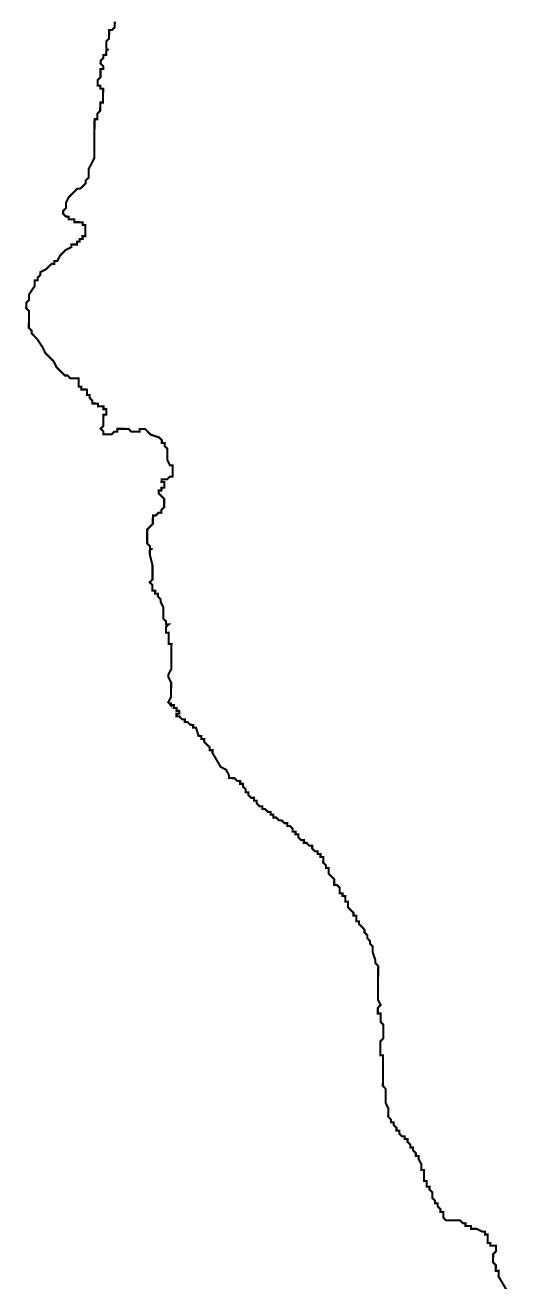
# Model space of a CAD drawing. Header units: metres. Extents: x 290190 to 339802, y 1811045 to 1991312.
# Drawn here: x 302324 to 303022, y 1940691 to 1942510 of the extents above; entities that cross this region are included whole.
import ezdxf

# ---------------------------------------------------------------- set-up
doc = ezdxf.new("R2010")
doc.units = ezdxf.units.M
doc.header["$MEASUREMENT"] = 0
doc.layers.add('HAZARDS LINE', color=1, linetype='Continuous')

msp = doc.modelspace()

# ---------------------------------------------------------------- linework, layer by layer
at = {"layer": 'HAZARDS LINE', "lineweight": 18}
msp.add_lwpolyline([(303021, 1940679, 3.02, 3.02, 0), (303009, 1940699.2, 3.02, 3.02, 0), (303009.1, 1940707.3, 3.02, 3.02, 0), (303005, 1940707.3, 3.02, 3.02, 0), (303005.1, 1940715.4, 3.02, 3.02, 0), (303001.1, 1940719.5, 3.02, 3.02, 0), (303001.1, 1940723.5, 3.02, 3.02, 0), (303001.2, 1940727.5, 3.02, 3.02, 0), (303001.2, 1940731.6, 3.02, 3.02, 0), (303005.3, 1940735.6, 3.02, 3.02, 0), (303005.3, 1940739.6, 3.02, 3.02, 0), (303005.3, 1940743.6, 3.02, 3.02, 0), (303001.3, 1940743.7, 3.02, 3.02, 0), (302997.3, 1940743.7, 3.02, 3.02, 0), (302997.3, 1940747.7, 3.02, 3.02, 0), (302993.3, 1940747.8, 3.02, 3.02, 0), (302993.3, 1940751.8, 3.02, 3.02, 0), (302993.3, 1940755.8, 3.02, 3.02, 0), (302993.3, 1940759.9, 3.02, 3.02, 0), (302989.3, 1940759.9, 3.02, 3.02, 0), (302989.3, 1940763.9, 3.02, 3.02, 0), (302985.3, 1940764, 3.02, 3.02, 0), (302977.3, 1940768.1, 3.02, 3.02, 0), (302969.2, 1940768.1, 3.02, 3.02, 0), (302969.2, 1940772.1, 3.02, 3.02, 0), (302965.2, 1940772.2, 3.02, 3.02, 0), (302961.2, 1940772.2, 3.02, 3.02, 0), (302961.2, 1940776.2, 3.02, 3.02, 0), (302957.2, 1940776.3, 3.02, 3.02, 0), (302953.2, 1940780.3, 3.02, 3.02, 0), (302949.1, 1940780.4, 3.02, 3.02, 0), (302945.1, 1940780.4, 3.02, 3.02, 0), (302941.1, 1940780.4, 3.02, 3.02, 0), (302937, 1940780.5, 3.02, 3.02, 0), (302933, 1940780.5, 3.02, 3.02, 0), (302929, 1940784.6, 3.02, 3.02, 0), (302929, 1940788.6, 3.02, 3.02, 0), (302929.1, 1940792.6, 3.02, 3.02, 0), (302925, 1940792.6, 3.02, 3.02, 0), (302925.1, 1940796.7, 3.02, 3.02, 0), (302921.1, 1940800.7, 3.02, 3.02, 0), (302921.1, 1940804.8, 3.02, 3.02, 0), (302917.1, 1940804.8, 3.02, 3.02, 0), (302917.1, 1940808.8, 3.02, 3.02, 0), (302913.1, 1940812.9, 3.02, 3.02, 0), (302913.1, 1940816.9, 3.02, 3.02, 0), (302913.1, 1940821, 3.02, 3.02, 0), (302909.1, 1940825, 3.02, 3.02, 0), (302909.2, 1940829.1, 3.02, 3.02, 0), (302905.1, 1940829.1, 3.02, 3.02, 0), (302905.2, 1940833.1, 3.02, 3.02, 0), (302905.2, 1940837.2, 3.02, 3.02, 0), (302901.2, 1940837.2, 3.02, 3.02, 0), (302901.2, 1940841.2, 3.02, 3.02, 0), (302901.2, 1940845.3, 3.02, 3.02, 0), (302901.3, 1940849.3, 3.02, 3.02, 0), (302901.3, 1940853.3, 3.02, 3.02, 0), (302897.3, 1940853.4, 3.02, 3.02, 0), (302897.3, 1940857.4, 3.02, 3.02, 0), (302897.3, 1940861.4, 3.02, 3.02, 0), (302893.3, 1940869.5, 3.02, 3.02, 0), (302893.4, 1940873.6, 3.02, 3.02, 0), (302889.3, 1940873.6, 3.02, 3.02, 0), (302889.4, 1940877.6, 3.02, 3.02, 0), (302885.4, 1940881.7, 3.02, 3.02, 0), (302885.4, 1940885.7, 3.02, 3.02, 0), (302881.4, 1940885.8, 3.02, 3.02, 0), (302881.4, 1940889.8, 3.02, 3.02, 0), (302877.4, 1940893.9, 3.02, 3.02, 0), (302877.4, 1940897.9, 3.02, 3.02, 0), (302873.4, 1940897.9, 3.02, 3.02, 0), (302873.4, 1940902, 3.02, 3.02, 0), (302869.4, 1940902, 3.02, 3.02, 0), (302865.4, 1940906, 3.02, 3.02, 0), (302865.4, 1940910.1, 3.02, 3.02, 0), (302861.4, 1940910.1, 3.02, 3.02, 0), (302861.4, 1940914.1, 3.02, 3.02, 0), (302857.4, 1940918.2, 3.02, 3.02, 0), (302857.4, 1940922.2, 3.02, 3.02, 0), (302853.4, 1940922.3, 3.02, 3.02, 0), (302853.4, 1940926.3, 3.02, 3.02, 0), (302849.4, 1940930.4, 3.02, 3.02, 0), (302849.5, 1940934.4, 3.02, 3.02, 0), (302849.5, 1940938.4, 3.02, 3.02, 0), (302849.5, 1940942.5, 3.02, 3.02, 0), (302845.6, 1940950.6, 3.02, 3.02, 0), (302845.6, 1940954.6, 3.02, 3.02, 0), (302845.6, 1940958.6, 3.02, 3.02, 0), (302845.7, 1940962.7, 3.02, 3.02, 0), (302845.7, 1940966.7, 3.02, 3.02, 0), (302845.7, 1940970.7, 3.02, 3.02, 0), (302841.7, 1940974.8, 3.02, 3.02, 0), (302841.9, 1940995, 3.02, 3.02, 0), (302841.9, 1940999, 3.02, 3.02, 0), (302841.9, 1941003, 3.02, 3.02, 0), (302842, 1941007.1, 3.02, 3.02, 0), (302842, 1941011.1, 3.02, 3.02, 0), (302842, 1941015.1, 3.02, 3.02, 0), (302842, 1941019.2, 3.02, 3.02, 0), (302838, 1941019.2, 3.02, 3.02, 0), (302838, 1941023.2, 3.02, 3.02, 0), (302838.1, 1941027.3, 3.02, 3.02, 0), (302838.1, 1941031.3, 3.02, 3.02, 0), (302838.1, 1941035.3, 3.02, 3.02, 0), (302838.2, 1941039.4, 3.02, 3.02, 0), (302842.2, 1941043.4, 3.02, 3.02, 0), (302842.3, 1941047.4, 3.02, 3.02, 0), (302842.3, 1941051.4, 3.02, 3.02, 0), (302842.3, 1941055.5, 3.02, 3.02, 0), (302842.4, 1941059.5, 3.02, 3.02, 0), (302842.4, 1941063.5, 3.02, 3.02, 0), (302838.4, 1941067.6, 3.02, 3.02, 0), (302838.4, 1941071.6, 3.02, 3.02, 0), (302838.4, 1941075.7, 3.02, 3.02, 0), (302838.5, 1941079.7, 3.02, 3.02, 0), (302834.4, 1941079.7, 3.02, 3.02, 0), (302834.5, 1941083.8, 3.02, 3.02, 0), (302834.5, 1941087.8, 3.02, 3.02, 0), (302838.6, 1941091.8, 3.02, 3.02, 0), (302834.6, 1941099.9, 3.02, 3.02, 0), (302834.6, 1941108, 3.02, 3.02, 0), (302834.7, 1941112, 3.02, 3.02, 0), (302834.8, 1941124.1, 3.02, 3.02, 0), (302834.8, 1941128.1, 3.02, 3.02, 0), (302834.9, 1941136.2, 3.02, 3.02, 0), (302835, 1941148.3, 3.02, 3.02, 0), (302831, 1941152.4, 3.02, 3.02, 0), (302831, 1941156.4, 3.02, 3.02, 0), (302827, 1941168.5, 3.02, 3.02, 0), (302827.1, 1941176.6, 3.02, 3.02, 0), (302823.1, 1941180.7, 3.02, 3.02, 0), (302823.1, 1941184.7, 3.02, 3.02, 0), (302819.1, 1941188.8, 3.02, 3.02, 0), (302819.2, 1941192.8, 3.02, 3.02, 0), (302815.2, 1941196.9, 3.02, 3.02, 0), (302815.2, 1941200.9, 3.02, 3.02, 0), (302811.2, 1941205, 3.02, 3.02, 0), (302807.2, 1941209, 3.02, 3.02, 0), (302807.2, 1941213, 3.02, 3.02, 0), (302803.2, 1941213.1, 3.02, 3.02, 0), (302803.2, 1941217.1, 3.02, 3.02, 0), (302803.2, 1941221.1, 3.02, 3.02, 0), (302799.2, 1941221.2, 3.02, 3.02, 0), (302799.2, 1941225.2, 3.02, 3.02, 0), (302795.2, 1941229.3, 3.02, 3.02, 0), (302791.2, 1941233.3, 3.02, 3.02, 0), (302791.3, 1941237.4, 3.02, 3.02, 0), (302791.3, 1941241.4, 3.02, 3.02, 0), (302787.3, 1941241.4, 3.02, 3.02, 0), (302787.3, 1941245.5, 3.02, 3.02, 0), (302787.3, 1941249.5, 3.02, 3.02, 0), (302783.3, 1941249.5, 3.02, 3.02, 0), (302783.3, 1941253.6, 3.02, 3.02, 0), (302779.3, 1941253.6, 3.02, 3.02, 0), (302779.3, 1941257.6, 3.02, 3.02, 0), (302779.3, 1941261.7, 3.02, 3.02, 0), (302775.3, 1941265.7, 3.02, 3.02, 0), (302771.3, 1941265.8, 3.02, 3.02, 0), (302771.3, 1941269.8, 3.02, 3.02, 0), (302771.4, 1941273.8, 3.02, 3.02, 0), (302763.4, 1941282, 3.02, 3.02, 0), (302763.4, 1941286, 3.02, 3.02, 0), (302763.4, 1941290, 3.02, 3.02, 0), (302759.4, 1941290.1, 3.02, 3.02, 0), (302759.4, 1941294.1, 3.02, 3.02, 0), (302755.4, 1941298.1, 3.02, 3.02, 0), (302755.5, 1941302.2, 3.02, 3.02, 0), (302755.5, 1941306.2, 3.02, 3.02, 0), (302751.5, 1941306.2, 3.02, 3.02, 0), (302751.5, 1941310.3, 3.02, 3.02, 0), (302747.4, 1941310.3, 3.02, 3.02, 0), (302747.5, 1941314.3, 3.02, 3.02, 0), (302743.4, 1941314.4, 3.02, 3.02, 0), (302739.4, 1941318.4, 3.02, 3.02, 0), (302739.5, 1941322.5, 3.02, 3.02, 0), (302735.4, 1941322.5, 3.02, 3.02, 0), (302731.4, 1941326.6, 3.02, 3.02, 0), (302727.4, 1941326.6, 3.02, 3.02, 0), (302727.4, 1941330.6, 3.02, 3.02, 0), (302723.4, 1941330.7, 3.02, 3.02, 0), (302719.4, 1941334.7, 3.02, 3.02, 0), (302719.4, 1941338.8, 3.02, 3.02, 0), (302715.4, 1941338.8, 3.02, 3.02, 0), (302715.4, 1941342.8, 3.02, 3.02, 0), (302711.4, 1941342.9, 3.02, 3.02, 0), (302711.4, 1941346.9, 3.02, 3.02, 0), (302707.4, 1941351, 3.02, 3.02, 0), (302703.4, 1941351, 3.02, 3.02, 0), (302703.4, 1941355, 3.02, 3.02, 0), (302699.4, 1941355, 3.02, 3.02, 0), (302695.4, 1941359.1, 3.02, 3.02, 0), (302691.4, 1941359.1, 3.02, 3.02, 0), (302687.4, 1941363.2, 3.02, 3.02, 0), (302683.3, 1941363.2, 3.02, 3.02, 0), (302683.3, 1941367.3, 3.02, 3.02, 0), (302679.3, 1941367.3, 3.02, 3.02, 0), (302679.3, 1941371.3, 3.02, 3.02, 0), (302675.3, 1941371.4, 3.02, 3.02, 0), (302671.3, 1941375.4, 3.02, 3.02, 0), (302667.3, 1941375.5, 3.02, 3.02, 0), (302667.3, 1941379.5, 3.02, 3.02, 0), (302663.3, 1941379.5, 3.02, 3.02, 0), (302659.3, 1941383.6, 3.02, 3.02, 0), (302659.3, 1941387.6, 3.02, 3.02, 0), (302655.3, 1941387.6, 3.02, 3.02, 0), (302655.3, 1941391.7, 3.02, 3.02, 0), (302651.3, 1941391.7, 3.02, 3.02, 0), (302647.3, 1941395.8, 3.02, 3.02, 0), (302647.3, 1941399.8, 3.02, 3.02, 0), (302643.3, 1941399.8, 3.02, 3.02, 0), (302643.3, 1941403.9, 3.02, 3.02, 0), (302639.3, 1941407.9, 3.02, 3.02, 0), (302639.3, 1941412, 3.02, 3.02, 0), (302635.3, 1941412, 3.02, 3.02, 0), (302635.3, 1941416, 3.02, 3.02, 0), (302631.3, 1941416.1, 3.02, 3.02, 0), (302627.3, 1941420.1, 3.02, 3.02, 0), (302623.3, 1941420.2, 3.02, 3.02, 0), (302619.2, 1941420.2, 3.02, 3.02, 0), (302619.2, 1941424.2, 3.02, 3.02, 0), (302615.3, 1941432.3, 3.02, 3.02, 0), (302607.2, 1941436.4, 3.02, 3.02, 0), (302595.3, 1941456.7, 3.02, 3.02, 0), (302595.3, 1941460.7, 3.02, 3.02, 0), (302591.3, 1941460.7, 3.02, 3.02, 0), (302591.3, 1941464.8, 3.02, 3.02, 0), (302587.3, 1941468.8, 3.02, 3.02, 0), (302583.3, 1941472.9, 3.02, 3.02, 0), (302583.3, 1941476.9, 3.02, 3.02, 0), (302579.3, 1941477, 3.02, 3.02, 0), (302579.3, 1941481, 3.02, 3.02, 0), (302575.3, 1941481, 3.02, 3.02, 0), (302571.4, 1941493.2, 3.02, 3.02, 0), (302567.3, 1941493.2, 3.02, 3.02, 0), (302567.4, 1941497.2, 3.02, 3.02, 0), (302563.3, 1941497.3, 3.02, 3.02, 0), (302559.3, 1941501.3, 3.02, 3.02, 0), (302555.3, 1941501.3, 3.02, 3.02, 0), (302555.3, 1941505.4, 3.02, 3.02, 0), (302551.3, 1941505.4, 3.02, 3.02, 0), (302547.3, 1941509.5, 3.02, 3.02, 0), (302543.3, 1941509.5, 3.02, 3.02, 0), (302543.3, 1941513.5, 3.02, 3.02, 0), (302547.3, 1941513.5, 3.02, 3.02, 0), (302547.4, 1941517.5, 3.02, 3.02, 0), (302543.3, 1941517.6, 3.02, 3.02, 0), (302543.4, 1941521.6, 3.02, 3.02, 0), (302539.3, 1941521.6, 3.02, 3.02, 0), (302539.4, 1941525.7, 3.02, 3.02, 0), (302535.3, 1941525.7, 3.02, 3.02, 0), (302535.3, 1941529.7, 3.02, 3.02, 0), (302535.3, 1941525.7, 3.02, 3.02, 0), (302531.3, 1941529.8, 3.02, 3.02, 0), (302535.4, 1941537.8, 3.02, 3.02, 0), (302535.4, 1941541.8, 3.02, 3.02, 0), (302535.5, 1941549.9, 3.02, 3.02, 0), (302535.5, 1941553.9, 3.02, 3.02, 0), (302535.6, 1941558, 3.02, 3.02, 0), (302531.6, 1941566.1, 3.02, 3.02, 0), (302531.6, 1941570.1, 3.02, 3.02, 0), (302535.7, 1941578.1, 3.02, 3.02, 0), (302535.7, 1941582.2, 3.02, 3.02, 0), (302535.8, 1941586.2, 3.02, 3.02, 0), (302535.8, 1941590.2, 3.02, 3.02, 0), (302535.8, 1941594.3, 3.02, 3.02, 0), (302535.9, 1941598.3, 3.02, 3.02, 0), (302535.9, 1941602.3, 3.02, 3.02, 0), (302535.9, 1941606.4, 3.02, 3.02, 0), (302536, 1941614.4, 3.02, 3.02, 0), (302532, 1941614.5, 3.02, 3.02, 0), (302532, 1941618.5, 3.02, 3.02, 0), (302532, 1941622.5, 3.02, 3.02, 0), (302532, 1941626.6, 3.02, 3.02, 0), (302532.1, 1941630.6, 3.02, 3.02, 0), (302528, 1941630.6, 3.02, 3.02, 0), (302528.1, 1941634.7, 3.02, 3.02, 0), (302528.1, 1941638.7, 3.02, 3.02, 0), (302532.2, 1941642.7, 3.02, 3.02, 0), (302528.1, 1941642.7, 3.02, 3.02, 0), (302528.2, 1941646.8, 3.02, 3.02, 0), (302524.2, 1941650.8, 3.02, 3.02, 0), (302524.3, 1941667, 3.02, 3.02, 0), (302520.3, 1941675.1, 3.02, 3.02, 0), (302520.3, 1941679.1, 3.02, 3.02, 0), (302516.3, 1941683.2, 3.02, 3.02, 0), (302516.4, 1941687.2, 3.02, 3.02, 0), (302512.3, 1941687.2, 3.02, 3.02, 0), (302512.4, 1941691.3, 3.02, 3.02, 0), (302508.3, 1941691.3, 3.02, 3.02, 0), (302508.4, 1941699.4, 3.02, 3.02, 0), (302504.4, 1941703.4, 3.02, 3.02, 0), (302508.5, 1941707.4, 3.02, 3.02, 0), (302508.5, 1941711.5, 3.02, 3.02, 0), (302508.5, 1941715.5, 3.02, 3.02, 0), (302508.6, 1941727.6, 3.02, 3.02, 0), (302504.7, 1941743.8, 3.02, 3.02, 0), (302504.7, 1941747.8, 3.02, 3.02, 0), (302504.8, 1941751.8, 3.02, 3.02, 0), (302508.8, 1941751.8, 3.02, 3.02, 0), (302504.8, 1941751.8, 3.02, 3.02, 0), (302504.8, 1941755.9, 3.02, 3.02, 0), (302500.8, 1941759.9, 3.02, 3.02, 0), (302500.8, 1941764, 3.02, 3.02, 0), (302500.9, 1941768, 3.02, 3.02, 0), (302500.9, 1941772, 3.02, 3.02, 0), (302500.9, 1941780.1, 3.02, 3.02, 0), (302505, 1941784.1, 3.02, 3.02, 0), (302509.1, 1941788.1, 3.02, 3.02, 0), (302509.1, 1941792.1, 3.02, 3.02, 0), (302509.1, 1941796.2, 3.02, 3.02, 0), (302509.2, 1941800.2, 3.02, 3.02, 0), (302513.2, 1941800.2, 3.02, 3.02, 0), (302517.3, 1941804.2, 3.02, 3.02, 0), (302521.3, 1941804.1, 3.02, 3.02, 0), (302521.3, 1941808.2, 3.02, 3.02, 0), (302525.4, 1941812.2, 3.02, 3.02, 0), (302525.4, 1941816.2, 3.02, 3.02, 0), (302525.4, 1941820.2, 3.02, 3.02, 0), (302525.5, 1941824.3, 3.02, 3.02, 0), (302521.5, 1941828.3, 3.02, 3.02, 0), (302517.5, 1941832.4, 3.02, 3.02, 0), (302517.5, 1941836.4, 3.02, 3.02, 0), (302521.5, 1941836.4, 3.02, 3.02, 0), (302521.6, 1941840.4, 3.02, 3.02, 0), (302525.6, 1941840.4, 3.02, 3.02, 0), (302525.6, 1941844.4, 3.02, 3.02, 0), (302525.7, 1941848.5, 3.02, 3.02, 0), (302521.6, 1941848.5, 3.02, 3.02, 0), (302521.7, 1941852.5, 3.02, 3.02, 0), (302525.7, 1941852.5, 3.02, 3.02, 0), (302529.7, 1941852.5, 3.02, 3.02, 0), (302533.8, 1941856.5, 3.02, 3.02, 0), (302537.8, 1941856.5, 3.02, 3.02, 0), (302537.8, 1941860.5, 3.02, 3.02, 0), (302537.9, 1941864.5, 3.02, 3.02, 0), (302537.9, 1941868.6, 3.02, 3.02, 0), (302537.9, 1941872.6, 3.02, 3.02, 0), (302533.9, 1941872.6, 3.02, 3.02, 0), (302529.9, 1941880.7, 3.02, 3.02, 0), (302530, 1941884.7, 3.02, 3.02, 0), (302530, 1941888.8, 3.02, 3.02, 0), (302530, 1941892.8, 3.02, 3.02, 0), (302530.1, 1941896.8, 3.02, 3.02, 0), (302526.1, 1941900.9, 3.02, 3.02, 0), (302526.1, 1941904.9, 3.02, 3.02, 0), (302522, 1941905, 3.02, 3.02, 0), (302522.1, 1941909, 3.02, 3.02, 0), (302518.1, 1941913.1, 3.02, 3.02, 0), (302506, 1941917.2, 3.02, 3.02, 0), (302498, 1941925.3, 3.02, 3.02, 0), (302494, 1941925.4, 3.02, 3.02, 0), (302489.9, 1941925.4, 3.02, 3.02, 0), (302489.9, 1941921.4, 3.02, 3.02, 0), (302485.9, 1941921.4, 3.02, 3.02, 0), (302481.8, 1941921.4, 3.02, 3.02, 0), (302477.8, 1941921.4, 3.02, 3.02, 0), (302473.8, 1941925.5, 3.02, 3.02, 0), (302469.8, 1941925.5, 3.02, 3.02, 0), (302465.7, 1941925.6, 3.02, 3.02, 0), (302457.7, 1941925.6, 3.02, 3.02, 0), (302457.6, 1941921.6, 3.02, 3.02, 0), (302453.6, 1941921.6, 3.02, 3.02, 0), (302449.5, 1941917.6, 3.02, 3.02, 0), (302445.5, 1941917.7, 3.02, 3.02, 0), (302441.5, 1941917.7, 3.02, 3.02, 0), (302437.5, 1941917.7, 3.02, 3.02, 0), (302437.5, 1941921.7, 3.02, 3.02, 0), (302433.5, 1941925.8, 3.02, 3.02, 0), (302437.5, 1941929.8, 3.02, 3.02, 0), (302437.6, 1941937.9, 3.02, 3.02, 0), (302437.6, 1941941.9, 3.02, 3.02, 0), (302437.7, 1941945.9, 3.02, 3.02, 0), (302441.7, 1941945.9, 3.02, 3.02, 0), (302441.7, 1941950, 3.02, 3.02, 0), (302441.8, 1941954, 3.02, 3.02, 0), (302437.7, 1941954, 3.02, 3.02, 0), (302437.8, 1941958, 3.02, 3.02, 0), (302433.7, 1941958.1, 3.02, 3.02, 0), (302429.7, 1941958.1, 3.02, 3.02, 0), (302429.7, 1941962.1, 3.02, 3.02, 0), (302425.7, 1941962.2, 3.02, 3.02, 0), (302421.7, 1941962.2, 3.02, 3.02, 0), (302421.7, 1941966.2, 3.02, 3.02, 0), (302417.7, 1941970.3, 3.02, 3.02, 0), (302417.7, 1941974.3, 3.02, 3.02, 0), (302413.7, 1941974.4, 3.02, 3.02, 0), (302413.7, 1941978.4, 3.02, 3.02, 0), (302413.7, 1941982.4, 3.02, 3.02, 0), (302409.7, 1941982.5, 3.02, 3.02, 0), (302405.7, 1941982.5, 3.02, 3.02, 0), (302405.7, 1941986.5, 3.02, 3.02, 0), (302401.7, 1941986.6, 3.02, 3.02, 0), (302401.7, 1941990.6, 3.02, 3.02, 0), (302401.7, 1941994.6, 3.02, 3.02, 0), (302401.8, 1941998.7, 3.02, 3.02, 0), (302397.7, 1941998.7, 3.02, 3.02, 0), (302389.7, 1941998.8, 3.02, 3.02, 0), (302385.7, 1942002.8, 3.02, 3.02, 0), (302381.6, 1942002.8, 3.02, 3.02, 0), (302377.6, 1942006.9, 3.02, 3.02, 0), (302369.6, 1942015, 3.02, 3.02, 0), (302365.7, 1942023.1, 3.02, 3.02, 0), (302357.6, 1942031.3, 3.02, 3.02, 0), (302353.6, 1942035.3, 3.02, 3.02, 0), (302349.7, 1942043.4, 3.02, 3.02, 0), (302341.7, 1942055.6, 3.02, 3.02, 0), (302333.7, 1942063.7, 3.02, 3.02, 0), (302333.7, 1942067.7, 3.02, 3.02, 0), (302329.7, 1942071.8, 3.02, 3.02, 0), (302329.7, 1942075.8, 3.02, 3.02, 0), (302329.8, 1942079.9, 3.02, 3.02, 0), (302329.9, 1942096, 3.02, 3.02, 0), (302325.9, 1942100.1, 3.02, 3.02, 0), (302326, 1942108.1, 3.02, 3.02, 0), (302330, 1942112.1, 3.02, 3.02, 0), (302330.1, 1942116.2, 3.02, 3.02, 0), (302330.1, 1942120.2, 3.02, 3.02, 0), (302338.2, 1942132.3, 3.02, 3.02, 0), (302338.3, 1942140.3, 3.02, 3.02, 0), (302342.3, 1942140.3, 3.02, 3.02, 0), (302342.4, 1942144.3, 3.02, 3.02, 0), (302346.4, 1942148.3, 3.02, 3.02, 0), (302346.5, 1942152.4, 3.02, 3.02, 0), (302354.6, 1942156.3, 3.02, 3.02, 0), (302362.7, 1942164.3, 3.02, 3.02, 0), (302366.7, 1942164.3, 3.02, 3.02, 0), (302366.7, 1942168.3, 3.02, 3.02, 0), (302370.8, 1942168.3, 3.02, 3.02, 0), (302374.9, 1942176.3, 3.02, 3.02, 0), (302383, 1942184.4, 3.02, 3.02, 0), (302391.1, 1942188.3, 3.02, 3.02, 0), (302391.1, 1942192.4, 3.02, 3.02, 0), (302395.2, 1942192.3, 3.02, 3.02, 0), (302399.2, 1942192.3, 3.02, 3.02, 0), (302399.2, 1942196.3, 3.02, 3.02, 0), (302403.3, 1942196.3, 3.02, 3.02, 0), (302403.3, 1942200.3, 3.02, 3.02, 0), (302407.3, 1942200.3, 3.02, 3.02, 0), (302407.3, 1942204.3, 3.02, 3.02, 0), (302411.4, 1942204.3, 3.02, 3.02, 0), (302411.4, 1942208.3, 3.02, 3.02, 0), (302411.4, 1942212.4, 3.02, 3.02, 0), (302411.5, 1942216.4, 3.02, 3.02, 0), (302411.5, 1942220.4, 3.02, 3.02, 0), (302407.5, 1942220.5, 3.02, 3.02, 0), (302407.5, 1942224.5, 3.02, 3.02, 0), (302403.5, 1942224.5, 3.02, 3.02, 0), (302399.4, 1942224.6, 3.02, 3.02, 0), (302395.4, 1942224.6, 3.02, 3.02, 0), (302395.4, 1942228.6, 3.02, 3.02, 0), (302391.4, 1942228.7, 3.02, 3.02, 0), (302387.4, 1942228.7, 3.02, 3.02, 0), (302387.4, 1942232.7, 3.02, 3.02, 0), (302383.4, 1942232.8, 3.02, 3.02, 0), (302379.4, 1942236.8, 3.02, 3.02, 0), (302379.4, 1942240.9, 3.02, 3.02, 0), (302383.5, 1942244.9, 3.02, 3.02, 0), (302383.5, 1942252.9, 3.02, 3.02, 0), (302387.6, 1942261, 3.02, 3.02, 0), (302391.7, 1942265, 3.02, 3.02, 0), (302395.7, 1942269, 3.02, 3.02, 0), (302399.8, 1942273, 3.02, 3.02, 0), (302403.8, 1942272.9, 3.02, 3.02, 0), (302407.9, 1942276.9, 3.02, 3.02, 0), (302412, 1942280.9, 3.02, 3.02, 0), (302412, 1942285, 3.02, 3.02, 0), (302416.1, 1942289, 3.02, 3.02, 0), (302416.1, 1942293, 3.02, 3.02, 0), (302416.1, 1942297, 3.02, 3.02, 0), (302416.1, 1942301.1, 3.02, 3.02, 0), (302420.2, 1942309.1, 3.02, 3.02, 0), (302424.3, 1942317.2, 3.02, 3.02, 0), (302424.4, 1942321.2, 3.02, 3.02, 0), (302424.4, 1942325.2, 3.02, 3.02, 0), (302424.4, 1942329.3, 3.02, 3.02, 0), (302424.5, 1942333.3, 3.02, 3.02, 0), (302424.5, 1942337.3, 3.02, 3.02, 0), (302424.5, 1942341.4, 3.02, 3.02, 0), (302424.5, 1942345.4, 3.02, 3.02, 0), (302424.6, 1942349.4, 3.02, 3.02, 0), (302424.6, 1942353.5, 3.02, 3.02, 0), (302424.6, 1942357.5, 3.02, 3.02, 0), (302424.7, 1942365.6, 3.02, 3.02, 0), (302424.7, 1942369.6, 3.02, 3.02, 0), (302424.8, 1942373.6, 3.02, 3.02, 0), (302428.8, 1942373.6, 3.02, 3.02, 0), (302428.8, 1942377.6, 3.02, 3.02, 0), (302428.9, 1942381.7, 3.02, 3.02, 0), (302432.9, 1942385.7, 3.02, 3.02, 0), (302432.9, 1942389.7, 3.02, 3.02, 0), (302433, 1942393.7, 3.02, 3.02, 0), (302433, 1942397.8, 3.02, 3.02, 0), (302437, 1942397.7, 3.02, 3.02, 0), (302437.1, 1942401.8, 3.02, 3.02, 0), (302437.1, 1942405.8, 3.02, 3.02, 0), (302437.1, 1942409.8, 3.02, 3.02, 0), (302437.2, 1942413.9, 3.02, 3.02, 0), (302437.2, 1942417.9, 3.02, 3.02, 0), (302433.2, 1942417.9, 3.02, 3.02, 0), (302433.2, 1942422, 3.02, 3.02, 0), (302429.2, 1942422, 3.02, 3.02, 0), (302429.2, 1942426, 3.02, 3.02, 0), (302429.2, 1942430.1, 3.02, 3.02, 0), (302433.3, 1942434.1, 3.02, 3.02, 0), (302433.3, 1942438.1, 3.02, 3.02, 0), (302433.3, 1942442.1, 3.02, 3.02, 0), (302433.4, 1942446.2, 3.02, 3.02, 0), (302437.4, 1942446.1, 3.02, 3.02, 0), (302437.4, 1942450.2, 3.02, 3.02, 0), (302433.4, 1942454.2, 3.02, 3.02, 0), (302433.5, 1942458.3, 3.02, 3.02, 0), (302437.5, 1942462.3, 3.02, 3.02, 0), (302437.6, 1942466.3, 3.02, 3.02, 0), (302441.6, 1942466.3, 3.02, 3.02, 0), (302441.6, 1942470.3, 3.02, 3.02, 0), (302441.7, 1942474.3, 3.02, 3.02, 0), (302445.7, 1942474.3, 3.02, 3.02, 0), (302441.7, 1942474.3, 3.02, 3.02, 0), (302441.7, 1942478.4, 3.02, 3.02, 0), (302441.7, 1942482.4, 3.02, 3.02, 0), (302441.7, 1942486.4, 3.02, 3.02, 0), (302445.8, 1942490.4, 3.02, 3.02, 0), (302445.8, 1942494.5, 3.02, 3.02, 0), (302445.9, 1942498.5, 3.02, 3.02, 0), (302445.9, 1942502.5, 3.02, 3.02, 0), (302449.9, 1942502.5, 3.02, 3.02, 0), (302454, 1942506.5, 3.02, 3.02, 0), (302454, 1942510.6, 3.02, 3.02, 0), (302454.1, 1942514.6, 3.02, 3.02, 0)], format="xyseb", dxfattribs=at)

doc.saveas('drawing.dxf')
